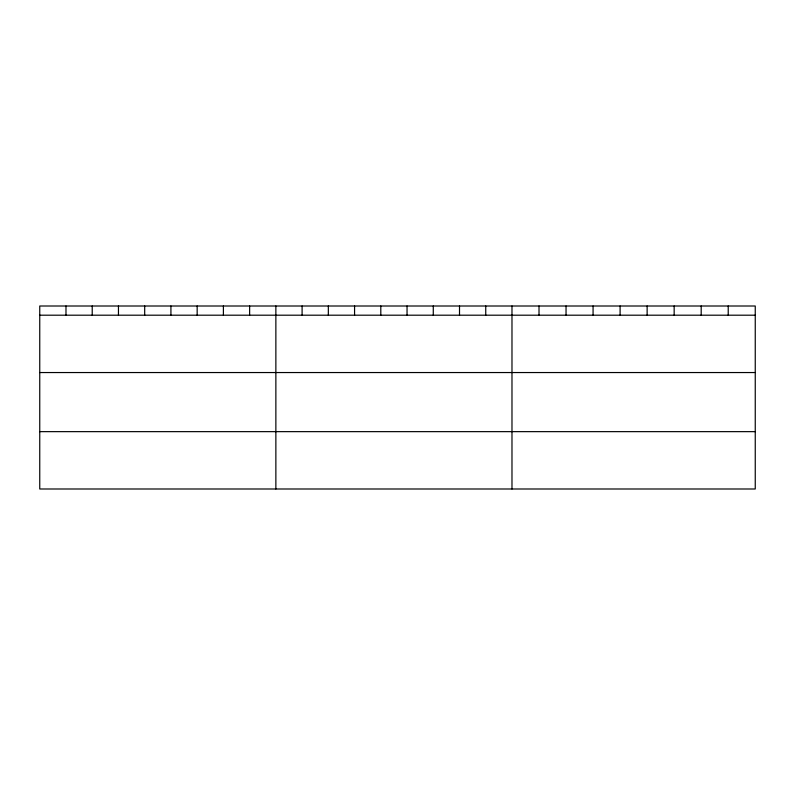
<?xml version="1.0" encoding="UTF-8"?>
<svg xmlns="http://www.w3.org/2000/svg" width="795" height="795" viewBox="0 0 795 795"><rect width="100%" height="100%" fill="white"/><g stroke="black" fill="none" stroke-linecap="round" stroke-linejoin="round"><path stroke-width="1.19" d="M755.25 372.547L755.25 306.005L39.75 306.005L39.75 488.995L755.25 488.995L755.25 372.547L39.75 372.547M39.75 315.198L755.25 315.198M39.75 431.645L755.25 431.645M728.22 306.005L728.22 315.198M701.19 306.005L701.19 315.198M674.16 306.005L674.16 315.198M647.13 306.005L647.13 315.198M620.1 306.005L620.1 315.198M593.07 306.005L593.07 315.198M566.04 306.005L566.04 315.198M539.01 306.005L539.01 315.198M511.98 306.005L511.98 488.995M485.745 306.005L485.745 315.198M459.51 306.005L459.51 315.198M433.275 306.005L433.275 315.198M407.04 306.005L407.04 315.198M380.805 306.005L380.805 315.198M354.57 306.005L354.57 315.198M328.335 306.005L328.335 315.198M302.1 306.005L302.1 315.198M275.865 306.005L275.865 488.995M249.63 306.005L249.63 315.198M223.395 306.005L223.395 315.198M197.16 306.005L197.16 315.198M170.925 306.005L170.925 315.198M144.69 306.005L144.69 315.198M118.455 306.005L118.455 315.198M92.22 306.005L92.22 315.198M65.985 306.005L65.985 315.198"/></g></svg>
